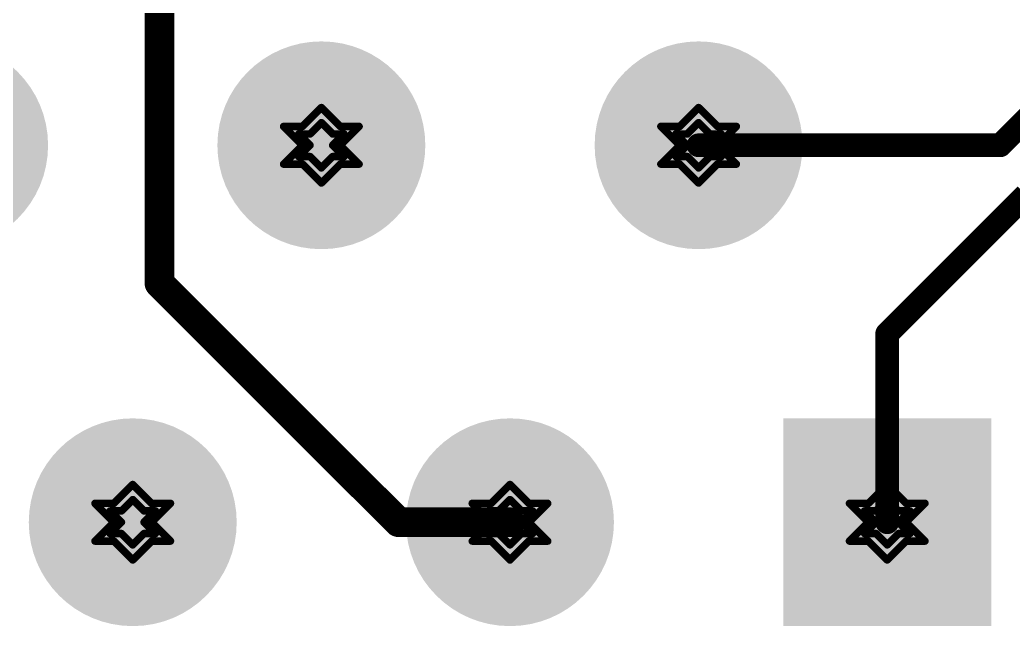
# Model space of a CAD drawing. Header units: inches. Extents: x 0 to 423, y -3 to 110.
# Drawn here: x 13.79 to 20.48, y 14.08 to 18.17 of the extents above; entities that cross this region are included whole.
import ezdxf

# ---------------------------------------------------------------- set-up
doc = ezdxf.new("R2010")
doc.units = ezdxf.units.IN
for name, color, linetype in [('Bottom Layer', 5, 'Continuous'), ('Bottom Solder', 6, 'Continuous'), ('Drill Drawing', 1, 'Continuous'), ('Mid Layer', 16, 'Continuous'), ('Mid Layer 2', 76, 'Continuous'), ('Multi-Layer', 9, 'Continuous'), ('Pad Holes', 156, 'Continuous'), ('Top Layer', 1, 'Continuous'), ('Top Solder', 216, 'Continuous')]:
    doc.layers.add(name, color=color, linetype=linetype)

# ---------------------------------------------------------------- blocks, each defined once
blk = doc.blocks.new('WIZ____RB1_125BAG1A_0_B_102')
at = {"layer": 'Bottom Layer'}
blk.add_hatch(color=5, dxfattribs=at).paths.add_polyline_path([(-5.144999869999999, -5.65000013), (-3.745000129999999, -5.65000013), (-3.745000129999999, -7.049999869999999), (-5.144999869999999, -7.049999869999999)])
h = blk.add_hatch(color=5, dxfattribs=at)
edge = h.paths.add_edge_path()
edge.add_arc((-1.905, -6.35), 0.6999985999999999, 0, 360)
h = blk.add_hatch(color=5, dxfattribs=at)
edge = h.paths.add_edge_path()
edge.add_arc((0.635, -6.35), 0.6999985999999999, 0, 360)
h = blk.add_hatch(color=5, dxfattribs=at)
edge = h.paths.add_edge_path()
edge.add_arc((-3.175, -8.889999999999999), 0.6999985999999999, 0, 360)
h = blk.add_hatch(color=5, dxfattribs=at)
edge = h.paths.add_edge_path()
edge.add_arc((-0.635, -8.889999999999999), 0.6999985999999999, 0, 360)
h = blk.add_hatch(color=5, dxfattribs=at)
edge = h.paths.add_edge_path()
edge.add_arc((1.905, -8.889999999999999), 0.6999985999999999, 0, 360)
at = {"layer": 'Bottom Solder'}
blk.add_hatch(color=6, dxfattribs=at).paths.add_polyline_path([(-5.144999869999999, -5.65000013), (-3.745000129999999, -5.65000013), (-3.745000129999999, -7.049999869999999), (-5.144999869999999, -7.049999869999999)])
h = blk.add_hatch(color=6, dxfattribs=at)
edge = h.paths.add_edge_path()
edge.add_arc((-1.905, -6.35), 0.6999985999999999, 0, 360)
h = blk.add_hatch(color=6, dxfattribs=at)
edge = h.paths.add_edge_path()
edge.add_arc((0.635, -6.35), 0.6999985999999999, 0, 360)
h = blk.add_hatch(color=6, dxfattribs=at)
edge = h.paths.add_edge_path()
edge.add_arc((-3.175, -8.889999999999999), 0.6999985999999999, 0, 360)
h = blk.add_hatch(color=6, dxfattribs=at)
edge = h.paths.add_edge_path()
edge.add_arc((-0.635, -8.889999999999999), 0.6999985999999999, 0, 360)
h = blk.add_hatch(color=6, dxfattribs=at)
edge = h.paths.add_edge_path()
edge.add_arc((1.905, -8.889999999999999), 0.6999985999999999, 0, 360)
at = {"layer": 'Mid Layer'}
blk.add_hatch(color=16, dxfattribs=at).paths.add_polyline_path([(-5.144999869999999, -5.65000013), (-3.745000129999999, -5.65000013), (-3.745000129999999, -7.049999869999999), (-5.144999869999999, -7.049999869999999)])
h = blk.add_hatch(color=16, dxfattribs=at)
edge = h.paths.add_edge_path()
edge.add_arc((-1.905, -6.35), 0.6999985999999999, 0, 360)
h = blk.add_hatch(color=16, dxfattribs=at)
edge = h.paths.add_edge_path()
edge.add_arc((0.635, -6.35), 0.6999985999999999, 0, 360)
h = blk.add_hatch(color=16, dxfattribs=at)
edge = h.paths.add_edge_path()
edge.add_arc((-3.175, -8.889999999999999), 0.6999985999999999, 0, 360)
h = blk.add_hatch(color=16, dxfattribs=at)
edge = h.paths.add_edge_path()
edge.add_arc((-0.635, -8.889999999999999), 0.6999985999999999, 0, 360)
h = blk.add_hatch(color=16, dxfattribs=at)
edge = h.paths.add_edge_path()
edge.add_arc((1.905, -8.889999999999999), 0.6999985999999999, 0, 360)
at = {"layer": 'Mid Layer 2'}
blk.add_hatch(color=76, dxfattribs=at).paths.add_polyline_path([(-5.144999869999999, -5.65000013), (-3.745000129999999, -5.65000013), (-3.745000129999999, -7.049999869999999), (-5.144999869999999, -7.049999869999999)])
h = blk.add_hatch(color=76, dxfattribs=at)
edge = h.paths.add_edge_path()
edge.add_arc((-1.905, -6.35), 0.6999985999999999, 0, 360)
h = blk.add_hatch(color=76, dxfattribs=at)
edge = h.paths.add_edge_path()
edge.add_arc((0.635, -6.35), 0.6999985999999999, 0, 360)
h = blk.add_hatch(color=76, dxfattribs=at)
edge = h.paths.add_edge_path()
edge.add_arc((-3.175, -8.889999999999999), 0.6999985999999999, 0, 360)
h = blk.add_hatch(color=76, dxfattribs=at)
edge = h.paths.add_edge_path()
edge.add_arc((-0.635, -8.889999999999999), 0.6999985999999999, 0, 360)
h = blk.add_hatch(color=76, dxfattribs=at)
edge = h.paths.add_edge_path()
edge.add_arc((1.905, -8.889999999999999), 0.6999985999999999, 0, 360)
at = {"layer": 'Multi-Layer'}
blk.add_hatch(color=9, dxfattribs=at).paths.add_polyline_path([(-5.144999869999999, -5.65000013), (-3.745000129999999, -5.65000013), (-3.745000129999999, -7.049999869999999), (-5.144999869999999, -7.049999869999999)])
h = blk.add_hatch(color=9, dxfattribs=at)
edge = h.paths.add_edge_path()
edge.add_arc((-1.905, -6.35), 0.6999985999999999, 0, 360)
h = blk.add_hatch(color=9, dxfattribs=at)
edge = h.paths.add_edge_path()
edge.add_arc((0.635, -6.35), 0.6999985999999999, 0, 360)
h = blk.add_hatch(color=9, dxfattribs=at)
edge = h.paths.add_edge_path()
edge.add_arc((-3.175, -8.889999999999999), 0.6999985999999999, 0, 360)
h = blk.add_hatch(color=9, dxfattribs=at)
edge = h.paths.add_edge_path()
edge.add_arc((-0.635, -8.889999999999999), 0.6999985999999999, 0, 360)
h = blk.add_hatch(color=9, dxfattribs=at)
edge = h.paths.add_edge_path()
edge.add_arc((1.905, -8.889999999999999), 0.6999985999999999, 0, 360)
at = {"layer": 'Pad Holes'}
h = blk.add_hatch(color=7, dxfattribs=at)
edge = h.paths.add_edge_path()
edge.add_arc((-4.444999999999999, -6.35), 0.4499991, 0, 360)
h = blk.add_hatch(color=7, dxfattribs=at)
edge = h.paths.add_edge_path()
edge.add_arc((-1.905, -6.35), 0.4499991, 0, 360)
h = blk.add_hatch(color=7, dxfattribs=at)
edge = h.paths.add_edge_path()
edge.add_arc((0.635, -6.35), 0.4499991, 0, 360)
h = blk.add_hatch(color=7, dxfattribs=at)
edge = h.paths.add_edge_path()
edge.add_arc((-3.175, -8.889999999999999), 0.4499991, 0, 360)
h = blk.add_hatch(color=7, dxfattribs=at)
edge = h.paths.add_edge_path()
edge.add_arc((-0.635, -8.889999999999999), 0.4499991, 0, 360)
at = {"layer": 'Top Layer'}
blk.add_hatch(color=1, dxfattribs=at).paths.add_polyline_path([(-5.144999869999999, -5.65000013), (-3.745000129999999, -5.65000013), (-3.745000129999999, -7.049999869999999), (-5.144999869999999, -7.049999869999999)])
h = blk.add_hatch(color=1, dxfattribs=at)
edge = h.paths.add_edge_path()
edge.add_arc((-1.905, -6.35), 0.6999985999999999, 0, 360)
h = blk.add_hatch(color=1, dxfattribs=at)
edge = h.paths.add_edge_path()
edge.add_arc((0.635, -6.35), 0.6999985999999999, 0, 360)
h = blk.add_hatch(color=1, dxfattribs=at)
edge = h.paths.add_edge_path()
edge.add_arc((-3.175, -8.889999999999999), 0.6999985999999999, 0, 360)
h = blk.add_hatch(color=1, dxfattribs=at)
edge = h.paths.add_edge_path()
edge.add_arc((-0.635, -8.889999999999999), 0.6999985999999999, 0, 360)
h = blk.add_hatch(color=1, dxfattribs=at)
edge = h.paths.add_edge_path()
edge.add_arc((1.905, -8.889999999999999), 0.6999985999999999, 0, 360)
at = {"layer": 'Top Solder'}
blk.add_hatch(color=216, dxfattribs=at).paths.add_polyline_path([(-5.144999869999999, -5.65000013), (-3.745000129999999, -5.65000013), (-3.745000129999999, -7.049999869999999), (-5.144999869999999, -7.049999869999999)])
h = blk.add_hatch(color=216, dxfattribs=at)
edge = h.paths.add_edge_path()
edge.add_arc((-1.905, -6.35), 0.6999985999999999, 0, 360)
h = blk.add_hatch(color=216, dxfattribs=at)
edge = h.paths.add_edge_path()
edge.add_arc((0.635, -6.35), 0.6999985999999999, 0, 360)
h = blk.add_hatch(color=216, dxfattribs=at)
edge = h.paths.add_edge_path()
edge.add_arc((-3.175, -8.889999999999999), 0.6999985999999999, 0, 360)
h = blk.add_hatch(color=216, dxfattribs=at)
edge = h.paths.add_edge_path()
edge.add_arc((-0.635, -8.889999999999999), 0.6999985999999999, 0, 360)
h = blk.add_hatch(color=216, dxfattribs=at)
edge = h.paths.add_edge_path()
edge.add_arc((1.905, -8.889999999999999), 0.6999985999999999, 0, 360)

msp = doc.modelspace()

# ---------------------------------------------------------------- linework, layer by layer
at = {"layer": 'Drill Drawing'}
for points in [[(15.69300138, 17.44700092, 0.0508, 0.0508, 0), (15.82000138, 17.57400092, 0.0508, 0.0508, 0)], [(15.82000138, 17.57400092, 0.0508, 0.0508, 0), (15.94700138, 17.44700092, 0.0508, 0.0508, 0)], [(18.23300138, 17.44700092, 0.0508, 0.0508, 0), (18.36000138, 17.57400092, 0.0508, 0.0508, 0)], [(18.36000138, 17.57400092, 0.0508, 0.0508, 0), (18.48700138, 17.44700092, 0.0508, 0.0508, 0)], [(15.56600138, 17.44700092, 0.0508, 0.0508, 0), (15.69300138, 17.32000092, 0.0508, 0.0508, 0)], [(15.56600138, 17.44700092, 0.0508, 0.0508, 0), (15.69300138, 17.44700092, 0.0508, 0.0508, 0)], [(15.74380138, 17.39620092, 0.0508, 0.0508, 0), (15.82000138, 17.47240092, 0.0508, 0.0508, 0)], [(15.82000138, 17.47240092, 0.0508, 0.0508, 0), (15.89620138, 17.39620092, 0.0508, 0.0508, 0)], [(15.94700138, 17.44700092, 0.0508, 0.0508, 0), (16.07400138, 17.44700092, 0.0508, 0.0508, 0)], [(15.94700138, 17.32000092, 0.0508, 0.0508, 0), (16.07400138, 17.44700092, 0.0508, 0.0508, 0)], [(18.10600138, 17.44700092, 0.0508, 0.0508, 0), (18.23300138, 17.32000092, 0.0508, 0.0508, 0)], [(18.10600138, 17.44700092, 0.0508, 0.0508, 0), (18.23300138, 17.44700092, 0.0508, 0.0508, 0)], [(18.28380138, 17.39620092, 0.0508, 0.0508, 0), (18.36000138, 17.47240092, 0.0508, 0.0508, 0)], [(18.36000138, 17.47240092, 0.0508, 0.0508, 0), (18.43620138, 17.39620092, 0.0508, 0.0508, 0)], [(18.48700138, 17.44700092, 0.0508, 0.0508, 0), (18.61400138, 17.44700092, 0.0508, 0.0508, 0)], [(18.48700138, 17.32000092, 0.0508, 0.0508, 0), (18.61400138, 17.44700092, 0.0508, 0.0508, 0)], [(15.66760138, 17.39620092, 0.0508, 0.0508, 0), (15.74380138, 17.32000092, 0.0508, 0.0508, 0)], [(15.66760138, 17.39620092, 0.0508, 0.0508, 0), (15.74380138, 17.39620092, 0.0508, 0.0508, 0)], [(15.89620138, 17.39620092, 0.0508, 0.0508, 0), (15.97240138, 17.39620092, 0.0508, 0.0508, 0)], [(15.89620138, 17.32000092, 0.0508, 0.0508, 0), (15.97240138, 17.39620092, 0.0508, 0.0508, 0)], [(18.20760138, 17.39620092, 0.0508, 0.0508, 0), (18.28380138, 17.32000092, 0.0508, 0.0508, 0)], [(18.20760138, 17.39620092, 0.0508, 0.0508, 0), (18.28380138, 17.39620092, 0.0508, 0.0508, 0)], [(18.43620138, 17.39620092, 0.0508, 0.0508, 0), (18.51240138, 17.39620092, 0.0508, 0.0508, 0)], [(18.43620138, 17.32000092, 0.0508, 0.0508, 0), (18.51240138, 17.39620092, 0.0508, 0.0508, 0)], [(15.56600138, 17.19300092, 0.0508, 0.0508, 0), (15.69300138, 17.32000092, 0.0508, 0.0508, 0)], [(15.66760138, 17.24380092, 0.0508, 0.0508, 0), (15.74380138, 17.32000092, 0.0508, 0.0508, 0)], [(15.89620138, 17.32000092, 0.0508, 0.0508, 0), (15.97240138, 17.24380092, 0.0508, 0.0508, 0)], [(15.94700138, 17.32000092, 0.0508, 0.0508, 0), (16.07400138, 17.19300092, 0.0508, 0.0508, 0)], [(18.10600138, 17.19300092, 0.0508, 0.0508, 0), (18.23300138, 17.32000092, 0.0508, 0.0508, 0)], [(18.20760138, 17.24380092, 0.0508, 0.0508, 0), (18.28380138, 17.32000092, 0.0508, 0.0508, 0)], [(18.43620138, 17.32000092, 0.0508, 0.0508, 0), (18.51240138, 17.24380092, 0.0508, 0.0508, 0)], [(18.48700138, 17.32000092, 0.0508, 0.0508, 0), (18.61400138, 17.19300092, 0.0508, 0.0508, 0)], [(15.66760138, 17.24380092, 0.0508, 0.0508, 0), (15.74380138, 17.24380092, 0.0508, 0.0508, 0)], [(15.74380138, 17.24380092, 0.0508, 0.0508, 0), (15.82000138, 17.16760092, 0.0508, 0.0508, 0)], [(15.82000138, 17.16760092, 0.0508, 0.0508, 0), (15.89620138, 17.24380092, 0.0508, 0.0508, 0)], [(15.89620138, 17.24380092, 0.0508, 0.0508, 0), (15.97240138, 17.24380092, 0.0508, 0.0508, 0)], [(18.20760138, 17.24380092, 0.0508, 0.0508, 0), (18.28380138, 17.24380092, 0.0508, 0.0508, 0)], [(18.28380138, 17.24380092, 0.0508, 0.0508, 0), (18.36000138, 17.16760092, 0.0508, 0.0508, 0)], [(18.36000138, 17.16760092, 0.0508, 0.0508, 0), (18.43620138, 17.24380092, 0.0508, 0.0508, 0)], [(18.43620138, 17.24380092, 0.0508, 0.0508, 0), (18.51240138, 17.24380092, 0.0508, 0.0508, 0)], [(15.56600138, 17.19300092, 0.0508, 0.0508, 0), (15.69300138, 17.19300092, 0.0508, 0.0508, 0)], [(15.69300138, 17.19300092, 0.0508, 0.0508, 0), (15.82000138, 17.06600092, 0.0508, 0.0508, 0)], [(15.82000138, 17.06600092, 0.0508, 0.0508, 0), (15.94700138, 17.19300092, 0.0508, 0.0508, 0)], [(15.94700138, 17.19300092, 0.0508, 0.0508, 0), (16.07400138, 17.19300092, 0.0508, 0.0508, 0)], [(18.10600138, 17.19300092, 0.0508, 0.0508, 0), (18.23300138, 17.19300092, 0.0508, 0.0508, 0)], [(18.23300138, 17.19300092, 0.0508, 0.0508, 0), (18.36000138, 17.06600092, 0.0508, 0.0508, 0)], [(18.36000138, 17.06600092, 0.0508, 0.0508, 0), (18.48700138, 17.19300092, 0.0508, 0.0508, 0)], [(18.48700138, 17.19300092, 0.0508, 0.0508, 0), (18.61400138, 17.19300092, 0.0508, 0.0508, 0)], [(14.42300138, 14.90700092, 0.0508, 0.0508, 0), (14.55000138, 15.03400092, 0.0508, 0.0508, 0)], [(14.55000138, 15.03400092, 0.0508, 0.0508, 0), (14.67700138, 14.90700092, 0.0508, 0.0508, 0)], [(16.96300138, 14.90700092, 0.0508, 0.0508, 0), (17.09000138, 15.03400092, 0.0508, 0.0508, 0)], [(17.09000138, 15.03400092, 0.0508, 0.0508, 0), (17.21700138, 14.90700092, 0.0508, 0.0508, 0)], [(19.50300138, 14.90700092, 0.0508, 0.0508, 0), (19.63000138, 15.03400092, 0.0508, 0.0508, 0)], [(19.63000138, 15.03400092, 0.0508, 0.0508, 0), (19.75700138, 14.90700092, 0.0508, 0.0508, 0)], [(14.29600138, 14.90700092, 0.0508, 0.0508, 0), (14.42300138, 14.78000092, 0.0508, 0.0508, 0)], [(14.29600138, 14.90700092, 0.0508, 0.0508, 0), (14.42300138, 14.90700092, 0.0508, 0.0508, 0)], [(14.47380138, 14.85620092, 0.0508, 0.0508, 0), (14.55000138, 14.93240092, 0.0508, 0.0508, 0)], [(14.55000138, 14.93240092, 0.0508, 0.0508, 0), (14.62620138, 14.85620092, 0.0508, 0.0508, 0)], [(14.67700138, 14.90700092, 0.0508, 0.0508, 0), (14.80400138, 14.90700092, 0.0508, 0.0508, 0)], [(14.67700138, 14.78000092, 0.0508, 0.0508, 0), (14.80400138, 14.90700092, 0.0508, 0.0508, 0)], [(16.83600138, 14.90700092, 0.0508, 0.0508, 0), (16.96300138, 14.78000092, 0.0508, 0.0508, 0)], [(16.83600138, 14.90700092, 0.0508, 0.0508, 0), (16.96300138, 14.90700092, 0.0508, 0.0508, 0)], [(17.01380138, 14.85620092, 0.0508, 0.0508, 0), (17.09000138, 14.93240092, 0.0508, 0.0508, 0)], [(17.09000138, 14.93240092, 0.0508, 0.0508, 0), (17.16620138, 14.85620092, 0.0508, 0.0508, 0)], [(17.21700138, 14.90700092, 0.0508, 0.0508, 0), (17.34400138, 14.90700092, 0.0508, 0.0508, 0)], [(17.21700138, 14.78000092, 0.0508, 0.0508, 0), (17.34400138, 14.90700092, 0.0508, 0.0508, 0)], [(19.37600138, 14.90700092, 0.0508, 0.0508, 0), (19.50300138, 14.78000092, 0.0508, 0.0508, 0)], [(19.37600138, 14.90700092, 0.0508, 0.0508, 0), (19.50300138, 14.90700092, 0.0508, 0.0508, 0)], [(19.55380138, 14.85620092, 0.0508, 0.0508, 0), (19.63000138, 14.93240092, 0.0508, 0.0508, 0)], [(19.63000138, 14.93240092, 0.0508, 0.0508, 0), (19.70620138, 14.85620092, 0.0508, 0.0508, 0)], [(19.75700138, 14.90700092, 0.0508, 0.0508, 0), (19.88400138, 14.90700092, 0.0508, 0.0508, 0)], [(19.75700138, 14.78000092, 0.0508, 0.0508, 0), (19.88400138, 14.90700092, 0.0508, 0.0508, 0)], [(14.39760138, 14.85620092, 0.0508, 0.0508, 0), (14.47380138, 14.78000092, 0.0508, 0.0508, 0)], [(14.39760138, 14.85620092, 0.0508, 0.0508, 0), (14.47380138, 14.85620092, 0.0508, 0.0508, 0)], [(14.62620138, 14.85620092, 0.0508, 0.0508, 0), (14.70240138, 14.85620092, 0.0508, 0.0508, 0)], [(14.62620138, 14.78000092, 0.0508, 0.0508, 0), (14.70240138, 14.85620092, 0.0508, 0.0508, 0)], [(16.93760138, 14.85620092, 0.0508, 0.0508, 0), (17.01380138, 14.78000092, 0.0508, 0.0508, 0)], [(16.93760138, 14.85620092, 0.0508, 0.0508, 0), (17.01380138, 14.85620092, 0.0508, 0.0508, 0)], [(17.16620138, 14.85620092, 0.0508, 0.0508, 0), (17.24240138, 14.85620092, 0.0508, 0.0508, 0)], [(17.16620138, 14.78000092, 0.0508, 0.0508, 0), (17.24240138, 14.85620092, 0.0508, 0.0508, 0)], [(19.47760138, 14.85620092, 0.0508, 0.0508, 0), (19.55380138, 14.78000092, 0.0508, 0.0508, 0)], [(19.47760138, 14.85620092, 0.0508, 0.0508, 0), (19.55380138, 14.85620092, 0.0508, 0.0508, 0)], [(19.70620138, 14.85620092, 0.0508, 0.0508, 0), (19.78240138, 14.85620092, 0.0508, 0.0508, 0)], [(19.70620138, 14.78000092, 0.0508, 0.0508, 0), (19.78240138, 14.85620092, 0.0508, 0.0508, 0)], [(14.29600138, 14.65300092, 0.0508, 0.0508, 0), (14.42300138, 14.78000092, 0.0508, 0.0508, 0)], [(14.39760138, 14.70380092, 0.0508, 0.0508, 0), (14.47380138, 14.78000092, 0.0508, 0.0508, 0)], [(14.62620138, 14.78000092, 0.0508, 0.0508, 0), (14.70240138, 14.70380092, 0.0508, 0.0508, 0)], [(14.67700138, 14.78000092, 0.0508, 0.0508, 0), (14.80400138, 14.65300092, 0.0508, 0.0508, 0)], [(16.83600138, 14.65300092, 0.0508, 0.0508, 0), (16.96300138, 14.78000092, 0.0508, 0.0508, 0)], [(16.93760138, 14.70380092, 0.0508, 0.0508, 0), (17.01380138, 14.78000092, 0.0508, 0.0508, 0)], [(17.16620138, 14.78000092, 0.0508, 0.0508, 0), (17.24240138, 14.70380092, 0.0508, 0.0508, 0)], [(17.21700138, 14.78000092, 0.0508, 0.0508, 0), (17.34400138, 14.65300092, 0.0508, 0.0508, 0)], [(19.37600138, 14.65300092, 0.0508, 0.0508, 0), (19.50300138, 14.78000092, 0.0508, 0.0508, 0)], [(19.47760138, 14.70380092, 0.0508, 0.0508, 0), (19.55380138, 14.78000092, 0.0508, 0.0508, 0)], [(19.70620138, 14.78000092, 0.0508, 0.0508, 0), (19.78240138, 14.70380092, 0.0508, 0.0508, 0)], [(19.75700138, 14.78000092, 0.0508, 0.0508, 0), (19.88400138, 14.65300092, 0.0508, 0.0508, 0)], [(14.39760138, 14.70380092, 0.0508, 0.0508, 0), (14.47380138, 14.70380092, 0.0508, 0.0508, 0)], [(14.47380138, 14.70380092, 0.0508, 0.0508, 0), (14.55000138, 14.62760092, 0.0508, 0.0508, 0)], [(14.55000138, 14.62760092, 0.0508, 0.0508, 0), (14.62620138, 14.70380092, 0.0508, 0.0508, 0)], [(14.62620138, 14.70380092, 0.0508, 0.0508, 0), (14.70240138, 14.70380092, 0.0508, 0.0508, 0)], [(16.93760138, 14.70380092, 0.0508, 0.0508, 0), (17.01380138, 14.70380092, 0.0508, 0.0508, 0)], [(17.01380138, 14.70380092, 0.0508, 0.0508, 0), (17.09000138, 14.62760092, 0.0508, 0.0508, 0)], [(17.09000138, 14.62760092, 0.0508, 0.0508, 0), (17.16620138, 14.70380092, 0.0508, 0.0508, 0)], [(17.16620138, 14.70380092, 0.0508, 0.0508, 0), (17.24240138, 14.70380092, 0.0508, 0.0508, 0)], [(19.47760138, 14.70380092, 0.0508, 0.0508, 0), (19.55380138, 14.70380092, 0.0508, 0.0508, 0)], [(19.55380138, 14.70380092, 0.0508, 0.0508, 0), (19.63000138, 14.62760092, 0.0508, 0.0508, 0)], [(19.63000138, 14.62760092, 0.0508, 0.0508, 0), (19.70620138, 14.70380092, 0.0508, 0.0508, 0)], [(19.70620138, 14.70380092, 0.0508, 0.0508, 0), (19.78240138, 14.70380092, 0.0508, 0.0508, 0)], [(14.29600138, 14.65300092, 0.0508, 0.0508, 0), (14.42300138, 14.65300092, 0.0508, 0.0508, 0)], [(14.42300138, 14.65300092, 0.0508, 0.0508, 0), (14.55000138, 14.52600092, 0.0508, 0.0508, 0)], [(14.55000138, 14.52600092, 0.0508, 0.0508, 0), (14.67700138, 14.65300092, 0.0508, 0.0508, 0)], [(14.67700138, 14.65300092, 0.0508, 0.0508, 0), (14.80400138, 14.65300092, 0.0508, 0.0508, 0)], [(16.83600138, 14.65300092, 0.0508, 0.0508, 0), (16.96300138, 14.65300092, 0.0508, 0.0508, 0)], [(16.96300138, 14.65300092, 0.0508, 0.0508, 0), (17.09000138, 14.52600092, 0.0508, 0.0508, 0)], [(17.09000138, 14.52600092, 0.0508, 0.0508, 0), (17.21700138, 14.65300092, 0.0508, 0.0508, 0)], [(17.21700138, 14.65300092, 0.0508, 0.0508, 0), (17.34400138, 14.65300092, 0.0508, 0.0508, 0)], [(19.37600138, 14.65300092, 0.0508, 0.0508, 0), (19.50300138, 14.65300092, 0.0508, 0.0508, 0)], [(19.50300138, 14.65300092, 0.0508, 0.0508, 0), (19.63000138, 14.52600092, 0.0508, 0.0508, 0)], [(19.63000138, 14.52600092, 0.0508, 0.0508, 0), (19.75700138, 14.65300092, 0.0508, 0.0508, 0)], [(19.75700138, 14.65300092, 0.0508, 0.0508, 0), (19.88400138, 14.65300092, 0.0508, 0.0508, 0)]]:
    msp.add_lwpolyline(points, format="xyseb", dxfattribs=at)
for points in [[(15.80730138, 17.57400092, 0.0254, 0.0254, 1), (15.83270138, 17.57400092, 0.0254, 0.0254, 1)], [(15.80730138, 17.57400092, 0.0254, 0.0254, 1), (15.83270138, 17.57400092, 0.0254, 0.0254, 1)], [(18.34730138, 17.57400092, 0.0254, 0.0254, 1), (18.37270138, 17.57400092, 0.0254, 0.0254, 1)], [(18.34730138, 17.57400092, 0.0254, 0.0254, 1), (18.37270138, 17.57400092, 0.0254, 0.0254, 1)], [(15.55330138, 17.44700092, 0.0254, 0.0254, 1), (15.57870138, 17.44700092, 0.0254, 0.0254, 1)], [(15.55330138, 17.44700092, 0.0254, 0.0254, 1), (15.57870138, 17.44700092, 0.0254, 0.0254, 1)], [(15.68030138, 17.44700092, 0.0254, 0.0254, 1), (15.70570138, 17.44700092, 0.0254, 0.0254, 1)], [(15.68030138, 17.44700092, 0.0254, 0.0254, 1), (15.70570138, 17.44700092, 0.0254, 0.0254, 1)], [(15.80730138, 17.47240092, 0.0254, 0.0254, 1), (15.83270138, 17.47240092, 0.0254, 0.0254, 1)], [(15.80730138, 17.47240092, 0.0254, 0.0254, 1), (15.83270138, 17.47240092, 0.0254, 0.0254, 1)], [(15.93430138, 17.44700092, 0.0254, 0.0254, 1), (15.95970138, 17.44700092, 0.0254, 0.0254, 1)], [(15.93430138, 17.44700092, 0.0254, 0.0254, 1), (15.95970138, 17.44700092, 0.0254, 0.0254, 1)], [(16.06130138, 17.44700092, 0.0254, 0.0254, 1), (16.08670138, 17.44700092, 0.0254, 0.0254, 1)], [(16.06130138, 17.44700092, 0.0254, 0.0254, 1), (16.08670138, 17.44700092, 0.0254, 0.0254, 1)], [(18.09330138, 17.44700092, 0.0254, 0.0254, 1), (18.11870138, 17.44700092, 0.0254, 0.0254, 1)], [(18.09330138, 17.44700092, 0.0254, 0.0254, 1), (18.11870138, 17.44700092, 0.0254, 0.0254, 1)], [(18.22030138, 17.44700092, 0.0254, 0.0254, 1), (18.24570138, 17.44700092, 0.0254, 0.0254, 1)], [(18.22030138, 17.44700092, 0.0254, 0.0254, 1), (18.24570138, 17.44700092, 0.0254, 0.0254, 1)], [(18.34730138, 17.47240092, 0.0254, 0.0254, 1), (18.37270138, 17.47240092, 0.0254, 0.0254, 1)], [(18.34730138, 17.47240092, 0.0254, 0.0254, 1), (18.37270138, 17.47240092, 0.0254, 0.0254, 1)], [(18.47430138, 17.44700092, 0.0254, 0.0254, 1), (18.49970138, 17.44700092, 0.0254, 0.0254, 1)], [(18.47430138, 17.44700092, 0.0254, 0.0254, 1), (18.49970138, 17.44700092, 0.0254, 0.0254, 1)], [(18.60130138, 17.44700092, 0.0254, 0.0254, 1), (18.62670138, 17.44700092, 0.0254, 0.0254, 1)], [(18.60130138, 17.44700092, 0.0254, 0.0254, 1), (18.62670138, 17.44700092, 0.0254, 0.0254, 1)], [(15.65490138, 17.39620092, 0.0254, 0.0254, 1), (15.68030138, 17.39620092, 0.0254, 0.0254, 1)], [(15.65490138, 17.39620092, 0.0254, 0.0254, 1), (15.68030138, 17.39620092, 0.0254, 0.0254, 1)], [(15.73110138, 17.39620092, 0.0254, 0.0254, 1), (15.75650138, 17.39620092, 0.0254, 0.0254, 1)], [(15.73110138, 17.39620092, 0.0254, 0.0254, 1), (15.75650138, 17.39620092, 0.0254, 0.0254, 1)], [(15.88350138, 17.39620092, 0.0254, 0.0254, 1), (15.90890138, 17.39620092, 0.0254, 0.0254, 1)], [(15.88350138, 17.39620092, 0.0254, 0.0254, 1), (15.90890138, 17.39620092, 0.0254, 0.0254, 1)], [(15.95970138, 17.39620092, 0.0254, 0.0254, 1), (15.98510138, 17.39620092, 0.0254, 0.0254, 1)], [(15.95970138, 17.39620092, 0.0254, 0.0254, 1), (15.98510138, 17.39620092, 0.0254, 0.0254, 1)], [(18.19490138, 17.39620092, 0.0254, 0.0254, 1), (18.22030138, 17.39620092, 0.0254, 0.0254, 1)], [(18.19490138, 17.39620092, 0.0254, 0.0254, 1), (18.22030138, 17.39620092, 0.0254, 0.0254, 1)], [(18.27110138, 17.39620092, 0.0254, 0.0254, 1), (18.29650138, 17.39620092, 0.0254, 0.0254, 1)], [(18.27110138, 17.39620092, 0.0254, 0.0254, 1), (18.29650138, 17.39620092, 0.0254, 0.0254, 1)], [(18.42350138, 17.39620092, 0.0254, 0.0254, 1), (18.44890138, 17.39620092, 0.0254, 0.0254, 1)], [(18.42350138, 17.39620092, 0.0254, 0.0254, 1), (18.44890138, 17.39620092, 0.0254, 0.0254, 1)], [(18.49970138, 17.39620092, 0.0254, 0.0254, 1), (18.52510138, 17.39620092, 0.0254, 0.0254, 1)], [(18.49970138, 17.39620092, 0.0254, 0.0254, 1), (18.52510138, 17.39620092, 0.0254, 0.0254, 1)], [(15.68030138, 17.32000092, 0.0254, 0.0254, 1), (15.70570138, 17.32000092, 0.0254, 0.0254, 1)], [(15.68030138, 17.32000092, 0.0254, 0.0254, 1), (15.70570138, 17.32000092, 0.0254, 0.0254, 1)], [(15.73110138, 17.32000092, 0.0254, 0.0254, 1), (15.75650138, 17.32000092, 0.0254, 0.0254, 1)], [(15.73110138, 17.32000092, 0.0254, 0.0254, 1), (15.75650138, 17.32000092, 0.0254, 0.0254, 1)], [(15.88350138, 17.32000092, 0.0254, 0.0254, 1), (15.90890138, 17.32000092, 0.0254, 0.0254, 1)], [(15.88350138, 17.32000092, 0.0254, 0.0254, 1), (15.90890138, 17.32000092, 0.0254, 0.0254, 1)], [(15.93430138, 17.32000092, 0.0254, 0.0254, 1), (15.95970138, 17.32000092, 0.0254, 0.0254, 1)], [(15.93430138, 17.32000092, 0.0254, 0.0254, 1), (15.95970138, 17.32000092, 0.0254, 0.0254, 1)], [(18.22030138, 17.32000092, 0.0254, 0.0254, 1), (18.24570138, 17.32000092, 0.0254, 0.0254, 1)], [(18.22030138, 17.32000092, 0.0254, 0.0254, 1), (18.24570138, 17.32000092, 0.0254, 0.0254, 1)], [(18.27110138, 17.32000092, 0.0254, 0.0254, 1), (18.29650138, 17.32000092, 0.0254, 0.0254, 1)], [(18.27110138, 17.32000092, 0.0254, 0.0254, 1), (18.29650138, 17.32000092, 0.0254, 0.0254, 1)], [(18.42350138, 17.32000092, 0.0254, 0.0254, 1), (18.44890138, 17.32000092, 0.0254, 0.0254, 1)], [(18.42350138, 17.32000092, 0.0254, 0.0254, 1), (18.44890138, 17.32000092, 0.0254, 0.0254, 1)], [(18.47430138, 17.32000092, 0.0254, 0.0254, 1), (18.49970138, 17.32000092, 0.0254, 0.0254, 1)], [(18.47430138, 17.32000092, 0.0254, 0.0254, 1), (18.49970138, 17.32000092, 0.0254, 0.0254, 1)], [(15.65490138, 17.24380092, 0.0254, 0.0254, 1), (15.68030138, 17.24380092, 0.0254, 0.0254, 1)], [(15.65490138, 17.24380092, 0.0254, 0.0254, 1), (15.68030138, 17.24380092, 0.0254, 0.0254, 1)], [(15.73110138, 17.24380092, 0.0254, 0.0254, 1), (15.75650138, 17.24380092, 0.0254, 0.0254, 1)], [(15.73110138, 17.24380092, 0.0254, 0.0254, 1), (15.75650138, 17.24380092, 0.0254, 0.0254, 1)], [(15.88350138, 17.24380092, 0.0254, 0.0254, 1), (15.90890138, 17.24380092, 0.0254, 0.0254, 1)], [(15.88350138, 17.24380092, 0.0254, 0.0254, 1), (15.90890138, 17.24380092, 0.0254, 0.0254, 1)], [(15.95970138, 17.24380092, 0.0254, 0.0254, 1), (15.98510138, 17.24380092, 0.0254, 0.0254, 1)], [(15.95970138, 17.24380092, 0.0254, 0.0254, 1), (15.98510138, 17.24380092, 0.0254, 0.0254, 1)], [(18.19490138, 17.24380092, 0.0254, 0.0254, 1), (18.22030138, 17.24380092, 0.0254, 0.0254, 1)], [(18.19490138, 17.24380092, 0.0254, 0.0254, 1), (18.22030138, 17.24380092, 0.0254, 0.0254, 1)], [(18.27110138, 17.24380092, 0.0254, 0.0254, 1), (18.29650138, 17.24380092, 0.0254, 0.0254, 1)], [(18.27110138, 17.24380092, 0.0254, 0.0254, 1), (18.29650138, 17.24380092, 0.0254, 0.0254, 1)], [(18.42350138, 17.24380092, 0.0254, 0.0254, 1), (18.44890138, 17.24380092, 0.0254, 0.0254, 1)], [(18.42350138, 17.24380092, 0.0254, 0.0254, 1), (18.44890138, 17.24380092, 0.0254, 0.0254, 1)], [(18.49970138, 17.24380092, 0.0254, 0.0254, 1), (18.52510138, 17.24380092, 0.0254, 0.0254, 1)], [(18.49970138, 17.24380092, 0.0254, 0.0254, 1), (18.52510138, 17.24380092, 0.0254, 0.0254, 1)], [(15.55330138, 17.19300092, 0.0254, 0.0254, 1), (15.57870138, 17.19300092, 0.0254, 0.0254, 1)], [(15.55330138, 17.19300092, 0.0254, 0.0254, 1), (15.57870138, 17.19300092, 0.0254, 0.0254, 1)], [(15.68030138, 17.19300092, 0.0254, 0.0254, 1), (15.70570138, 17.19300092, 0.0254, 0.0254, 1)], [(15.68030138, 17.19300092, 0.0254, 0.0254, 1), (15.70570138, 17.19300092, 0.0254, 0.0254, 1)], [(15.80730138, 17.16760092, 0.0254, 0.0254, 1), (15.83270138, 17.16760092, 0.0254, 0.0254, 1)], [(15.80730138, 17.16760092, 0.0254, 0.0254, 1), (15.83270138, 17.16760092, 0.0254, 0.0254, 1)], [(15.93430138, 17.19300092, 0.0254, 0.0254, 1), (15.95970138, 17.19300092, 0.0254, 0.0254, 1)], [(15.93430138, 17.19300092, 0.0254, 0.0254, 1), (15.95970138, 17.19300092, 0.0254, 0.0254, 1)], [(16.06130138, 17.19300092, 0.0254, 0.0254, 1), (16.08670138, 17.19300092, 0.0254, 0.0254, 1)], [(16.06130138, 17.19300092, 0.0254, 0.0254, 1), (16.08670138, 17.19300092, 0.0254, 0.0254, 1)], [(18.09330138, 17.19300092, 0.0254, 0.0254, 1), (18.11870138, 17.19300092, 0.0254, 0.0254, 1)], [(18.09330138, 17.19300092, 0.0254, 0.0254, 1), (18.11870138, 17.19300092, 0.0254, 0.0254, 1)], [(18.22030138, 17.19300092, 0.0254, 0.0254, 1), (18.24570138, 17.19300092, 0.0254, 0.0254, 1)], [(18.22030138, 17.19300092, 0.0254, 0.0254, 1), (18.24570138, 17.19300092, 0.0254, 0.0254, 1)], [(18.34730138, 17.16760092, 0.0254, 0.0254, 1), (18.37270138, 17.16760092, 0.0254, 0.0254, 1)], [(18.34730138, 17.16760092, 0.0254, 0.0254, 1), (18.37270138, 17.16760092, 0.0254, 0.0254, 1)], [(18.47430138, 17.19300092, 0.0254, 0.0254, 1), (18.49970138, 17.19300092, 0.0254, 0.0254, 1)], [(18.47430138, 17.19300092, 0.0254, 0.0254, 1), (18.49970138, 17.19300092, 0.0254, 0.0254, 1)], [(18.60130138, 17.19300092, 0.0254, 0.0254, 1), (18.62670138, 17.19300092, 0.0254, 0.0254, 1)], [(18.60130138, 17.19300092, 0.0254, 0.0254, 1), (18.62670138, 17.19300092, 0.0254, 0.0254, 1)], [(15.80730138, 17.06600092, 0.0254, 0.0254, 1), (15.83270138, 17.06600092, 0.0254, 0.0254, 1)], [(15.80730138, 17.06600092, 0.0254, 0.0254, 1), (15.83270138, 17.06600092, 0.0254, 0.0254, 1)], [(18.34730138, 17.06600092, 0.0254, 0.0254, 1), (18.37270138, 17.06600092, 0.0254, 0.0254, 1)], [(18.34730138, 17.06600092, 0.0254, 0.0254, 1), (18.37270138, 17.06600092, 0.0254, 0.0254, 1)], [(14.53730138, 15.03400092, 0.0254, 0.0254, 1), (14.56270138, 15.03400092, 0.0254, 0.0254, 1)], [(14.53730138, 15.03400092, 0.0254, 0.0254, 1), (14.56270138, 15.03400092, 0.0254, 0.0254, 1)], [(17.07730138, 15.03400092, 0.0254, 0.0254, 1), (17.10270138, 15.03400092, 0.0254, 0.0254, 1)], [(17.07730138, 15.03400092, 0.0254, 0.0254, 1), (17.10270138, 15.03400092, 0.0254, 0.0254, 1)], [(19.61730138, 15.03400092, 0.0254, 0.0254, 1), (19.64270138, 15.03400092, 0.0254, 0.0254, 1)], [(19.61730138, 15.03400092, 0.0254, 0.0254, 1), (19.64270138, 15.03400092, 0.0254, 0.0254, 1)], [(14.28330138, 14.90700092, 0.0254, 0.0254, 1), (14.30870138, 14.90700092, 0.0254, 0.0254, 1)], [(14.28330138, 14.90700092, 0.0254, 0.0254, 1), (14.30870138, 14.90700092, 0.0254, 0.0254, 1)], [(14.41030138, 14.90700092, 0.0254, 0.0254, 1), (14.43570138, 14.90700092, 0.0254, 0.0254, 1)], [(14.41030138, 14.90700092, 0.0254, 0.0254, 1), (14.43570138, 14.90700092, 0.0254, 0.0254, 1)], [(14.53730138, 14.93240092, 0.0254, 0.0254, 1), (14.56270138, 14.93240092, 0.0254, 0.0254, 1)], [(14.53730138, 14.93240092, 0.0254, 0.0254, 1), (14.56270138, 14.93240092, 0.0254, 0.0254, 1)], [(14.66430138, 14.90700092, 0.0254, 0.0254, 1), (14.68970138, 14.90700092, 0.0254, 0.0254, 1)], [(14.66430138, 14.90700092, 0.0254, 0.0254, 1), (14.68970138, 14.90700092, 0.0254, 0.0254, 1)], [(14.79130138, 14.90700092, 0.0254, 0.0254, 1), (14.81670138, 14.90700092, 0.0254, 0.0254, 1)], [(14.79130138, 14.90700092, 0.0254, 0.0254, 1), (14.81670138, 14.90700092, 0.0254, 0.0254, 1)], [(16.82330138, 14.90700092, 0.0254, 0.0254, 1), (16.84870138, 14.90700092, 0.0254, 0.0254, 1)], [(16.82330138, 14.90700092, 0.0254, 0.0254, 1), (16.84870138, 14.90700092, 0.0254, 0.0254, 1)], [(16.95030138, 14.90700092, 0.0254, 0.0254, 1), (16.97570138, 14.90700092, 0.0254, 0.0254, 1)], [(16.95030138, 14.90700092, 0.0254, 0.0254, 1), (16.97570138, 14.90700092, 0.0254, 0.0254, 1)], [(17.07730138, 14.93240092, 0.0254, 0.0254, 1), (17.10270138, 14.93240092, 0.0254, 0.0254, 1)], [(17.07730138, 14.93240092, 0.0254, 0.0254, 1), (17.10270138, 14.93240092, 0.0254, 0.0254, 1)], [(17.20430138, 14.90700092, 0.0254, 0.0254, 1), (17.22970138, 14.90700092, 0.0254, 0.0254, 1)], [(17.20430138, 14.90700092, 0.0254, 0.0254, 1), (17.22970138, 14.90700092, 0.0254, 0.0254, 1)], [(17.33130138, 14.90700092, 0.0254, 0.0254, 1), (17.35670138, 14.90700092, 0.0254, 0.0254, 1)], [(17.33130138, 14.90700092, 0.0254, 0.0254, 1), (17.35670138, 14.90700092, 0.0254, 0.0254, 1)], [(19.36330138, 14.90700092, 0.0254, 0.0254, 1), (19.38870138, 14.90700092, 0.0254, 0.0254, 1)], [(19.36330138, 14.90700092, 0.0254, 0.0254, 1), (19.38870138, 14.90700092, 0.0254, 0.0254, 1)], [(19.49030138, 14.90700092, 0.0254, 0.0254, 1), (19.51570138, 14.90700092, 0.0254, 0.0254, 1)], [(19.49030138, 14.90700092, 0.0254, 0.0254, 1), (19.51570138, 14.90700092, 0.0254, 0.0254, 1)], [(19.61730138, 14.93240092, 0.0254, 0.0254, 1), (19.64270138, 14.93240092, 0.0254, 0.0254, 1)], [(19.61730138, 14.93240092, 0.0254, 0.0254, 1), (19.64270138, 14.93240092, 0.0254, 0.0254, 1)], [(19.74430138, 14.90700092, 0.0254, 0.0254, 1), (19.76970138, 14.90700092, 0.0254, 0.0254, 1)], [(19.74430138, 14.90700092, 0.0254, 0.0254, 1), (19.76970138, 14.90700092, 0.0254, 0.0254, 1)], [(19.87130138, 14.90700092, 0.0254, 0.0254, 1), (19.89670138, 14.90700092, 0.0254, 0.0254, 1)], [(19.87130138, 14.90700092, 0.0254, 0.0254, 1), (19.89670138, 14.90700092, 0.0254, 0.0254, 1)], [(14.38490138, 14.85620092, 0.0254, 0.0254, 1), (14.41030138, 14.85620092, 0.0254, 0.0254, 1)], [(14.38490138, 14.85620092, 0.0254, 0.0254, 1), (14.41030138, 14.85620092, 0.0254, 0.0254, 1)], [(14.46110138, 14.85620092, 0.0254, 0.0254, 1), (14.48650138, 14.85620092, 0.0254, 0.0254, 1)], [(14.46110138, 14.85620092, 0.0254, 0.0254, 1), (14.48650138, 14.85620092, 0.0254, 0.0254, 1)], [(14.61350138, 14.85620092, 0.0254, 0.0254, 1), (14.63890138, 14.85620092, 0.0254, 0.0254, 1)], [(14.61350138, 14.85620092, 0.0254, 0.0254, 1), (14.63890138, 14.85620092, 0.0254, 0.0254, 1)], [(14.68970138, 14.85620092, 0.0254, 0.0254, 1), (14.71510138, 14.85620092, 0.0254, 0.0254, 1)], [(14.68970138, 14.85620092, 0.0254, 0.0254, 1), (14.71510138, 14.85620092, 0.0254, 0.0254, 1)], [(16.92490138, 14.85620092, 0.0254, 0.0254, 1), (16.95030138, 14.85620092, 0.0254, 0.0254, 1)], [(16.92490138, 14.85620092, 0.0254, 0.0254, 1), (16.95030138, 14.85620092, 0.0254, 0.0254, 1)], [(17.00110138, 14.85620092, 0.0254, 0.0254, 1), (17.02650138, 14.85620092, 0.0254, 0.0254, 1)], [(17.00110138, 14.85620092, 0.0254, 0.0254, 1), (17.02650138, 14.85620092, 0.0254, 0.0254, 1)], [(17.15350138, 14.85620092, 0.0254, 0.0254, 1), (17.17890138, 14.85620092, 0.0254, 0.0254, 1)], [(17.15350138, 14.85620092, 0.0254, 0.0254, 1), (17.17890138, 14.85620092, 0.0254, 0.0254, 1)], [(17.22970138, 14.85620092, 0.0254, 0.0254, 1), (17.25510138, 14.85620092, 0.0254, 0.0254, 1)], [(17.22970138, 14.85620092, 0.0254, 0.0254, 1), (17.25510138, 14.85620092, 0.0254, 0.0254, 1)], [(19.46490138, 14.85620092, 0.0254, 0.0254, 1), (19.49030138, 14.85620092, 0.0254, 0.0254, 1)], [(19.46490138, 14.85620092, 0.0254, 0.0254, 1), (19.49030138, 14.85620092, 0.0254, 0.0254, 1)], [(19.54110138, 14.85620092, 0.0254, 0.0254, 1), (19.56650138, 14.85620092, 0.0254, 0.0254, 1)], [(19.54110138, 14.85620092, 0.0254, 0.0254, 1), (19.56650138, 14.85620092, 0.0254, 0.0254, 1)], [(19.69350138, 14.85620092, 0.0254, 0.0254, 1), (19.71890138, 14.85620092, 0.0254, 0.0254, 1)], [(19.69350138, 14.85620092, 0.0254, 0.0254, 1), (19.71890138, 14.85620092, 0.0254, 0.0254, 1)], [(19.76970138, 14.85620092, 0.0254, 0.0254, 1), (19.79510138, 14.85620092, 0.0254, 0.0254, 1)], [(19.76970138, 14.85620092, 0.0254, 0.0254, 1), (19.79510138, 14.85620092, 0.0254, 0.0254, 1)], [(14.41030138, 14.78000092, 0.0254, 0.0254, 1), (14.43570138, 14.78000092, 0.0254, 0.0254, 1)], [(14.41030138, 14.78000092, 0.0254, 0.0254, 1), (14.43570138, 14.78000092, 0.0254, 0.0254, 1)], [(14.46110138, 14.78000092, 0.0254, 0.0254, 1), (14.48650138, 14.78000092, 0.0254, 0.0254, 1)], [(14.46110138, 14.78000092, 0.0254, 0.0254, 1), (14.48650138, 14.78000092, 0.0254, 0.0254, 1)], [(14.61350138, 14.78000092, 0.0254, 0.0254, 1), (14.63890138, 14.78000092, 0.0254, 0.0254, 1)], [(14.61350138, 14.78000092, 0.0254, 0.0254, 1), (14.63890138, 14.78000092, 0.0254, 0.0254, 1)], [(14.66430138, 14.78000092, 0.0254, 0.0254, 1), (14.68970138, 14.78000092, 0.0254, 0.0254, 1)], [(14.66430138, 14.78000092, 0.0254, 0.0254, 1), (14.68970138, 14.78000092, 0.0254, 0.0254, 1)], [(16.95030138, 14.78000092, 0.0254, 0.0254, 1), (16.97570138, 14.78000092, 0.0254, 0.0254, 1)], [(16.95030138, 14.78000092, 0.0254, 0.0254, 1), (16.97570138, 14.78000092, 0.0254, 0.0254, 1)], [(17.00110138, 14.78000092, 0.0254, 0.0254, 1), (17.02650138, 14.78000092, 0.0254, 0.0254, 1)], [(17.00110138, 14.78000092, 0.0254, 0.0254, 1), (17.02650138, 14.78000092, 0.0254, 0.0254, 1)], [(17.15350138, 14.78000092, 0.0254, 0.0254, 1), (17.17890138, 14.78000092, 0.0254, 0.0254, 1)], [(17.15350138, 14.78000092, 0.0254, 0.0254, 1), (17.17890138, 14.78000092, 0.0254, 0.0254, 1)], [(17.20430138, 14.78000092, 0.0254, 0.0254, 1), (17.22970138, 14.78000092, 0.0254, 0.0254, 1)], [(17.20430138, 14.78000092, 0.0254, 0.0254, 1), (17.22970138, 14.78000092, 0.0254, 0.0254, 1)], [(19.49030138, 14.78000092, 0.0254, 0.0254, 1), (19.51570138, 14.78000092, 0.0254, 0.0254, 1)], [(19.49030138, 14.78000092, 0.0254, 0.0254, 1), (19.51570138, 14.78000092, 0.0254, 0.0254, 1)], [(19.54110138, 14.78000092, 0.0254, 0.0254, 1), (19.56650138, 14.78000092, 0.0254, 0.0254, 1)], [(19.54110138, 14.78000092, 0.0254, 0.0254, 1), (19.56650138, 14.78000092, 0.0254, 0.0254, 1)], [(19.69350138, 14.78000092, 0.0254, 0.0254, 1), (19.71890138, 14.78000092, 0.0254, 0.0254, 1)], [(19.69350138, 14.78000092, 0.0254, 0.0254, 1), (19.71890138, 14.78000092, 0.0254, 0.0254, 1)], [(19.74430138, 14.78000092, 0.0254, 0.0254, 1), (19.76970138, 14.78000092, 0.0254, 0.0254, 1)], [(19.74430138, 14.78000092, 0.0254, 0.0254, 1), (19.76970138, 14.78000092, 0.0254, 0.0254, 1)], [(14.38490138, 14.70380092, 0.0254, 0.0254, 1), (14.41030138, 14.70380092, 0.0254, 0.0254, 1)], [(14.38490138, 14.70380092, 0.0254, 0.0254, 1), (14.41030138, 14.70380092, 0.0254, 0.0254, 1)], [(14.46110138, 14.70380092, 0.0254, 0.0254, 1), (14.48650138, 14.70380092, 0.0254, 0.0254, 1)], [(14.46110138, 14.70380092, 0.0254, 0.0254, 1), (14.48650138, 14.70380092, 0.0254, 0.0254, 1)], [(14.61350138, 14.70380092, 0.0254, 0.0254, 1), (14.63890138, 14.70380092, 0.0254, 0.0254, 1)], [(14.61350138, 14.70380092, 0.0254, 0.0254, 1), (14.63890138, 14.70380092, 0.0254, 0.0254, 1)], [(14.68970138, 14.70380092, 0.0254, 0.0254, 1), (14.71510138, 14.70380092, 0.0254, 0.0254, 1)], [(14.68970138, 14.70380092, 0.0254, 0.0254, 1), (14.71510138, 14.70380092, 0.0254, 0.0254, 1)], [(16.92490138, 14.70380092, 0.0254, 0.0254, 1), (16.95030138, 14.70380092, 0.0254, 0.0254, 1)], [(16.92490138, 14.70380092, 0.0254, 0.0254, 1), (16.95030138, 14.70380092, 0.0254, 0.0254, 1)], [(17.00110138, 14.70380092, 0.0254, 0.0254, 1), (17.02650138, 14.70380092, 0.0254, 0.0254, 1)], [(17.00110138, 14.70380092, 0.0254, 0.0254, 1), (17.02650138, 14.70380092, 0.0254, 0.0254, 1)], [(17.15350138, 14.70380092, 0.0254, 0.0254, 1), (17.17890138, 14.70380092, 0.0254, 0.0254, 1)], [(17.15350138, 14.70380092, 0.0254, 0.0254, 1), (17.17890138, 14.70380092, 0.0254, 0.0254, 1)], [(17.22970138, 14.70380092, 0.0254, 0.0254, 1), (17.25510138, 14.70380092, 0.0254, 0.0254, 1)], [(17.22970138, 14.70380092, 0.0254, 0.0254, 1), (17.25510138, 14.70380092, 0.0254, 0.0254, 1)], [(19.46490138, 14.70380092, 0.0254, 0.0254, 1), (19.49030138, 14.70380092, 0.0254, 0.0254, 1)], [(19.46490138, 14.70380092, 0.0254, 0.0254, 1), (19.49030138, 14.70380092, 0.0254, 0.0254, 1)], [(19.54110138, 14.70380092, 0.0254, 0.0254, 1), (19.56650138, 14.70380092, 0.0254, 0.0254, 1)], [(19.54110138, 14.70380092, 0.0254, 0.0254, 1), (19.56650138, 14.70380092, 0.0254, 0.0254, 1)], [(19.69350138, 14.70380092, 0.0254, 0.0254, 1), (19.71890138, 14.70380092, 0.0254, 0.0254, 1)], [(19.69350138, 14.70380092, 0.0254, 0.0254, 1), (19.71890138, 14.70380092, 0.0254, 0.0254, 1)], [(19.76970138, 14.70380092, 0.0254, 0.0254, 1), (19.79510138, 14.70380092, 0.0254, 0.0254, 1)], [(19.76970138, 14.70380092, 0.0254, 0.0254, 1), (19.79510138, 14.70380092, 0.0254, 0.0254, 1)], [(14.28330138, 14.65300092, 0.0254, 0.0254, 1), (14.30870138, 14.65300092, 0.0254, 0.0254, 1)], [(14.28330138, 14.65300092, 0.0254, 0.0254, 1), (14.30870138, 14.65300092, 0.0254, 0.0254, 1)], [(14.41030138, 14.65300092, 0.0254, 0.0254, 1), (14.43570138, 14.65300092, 0.0254, 0.0254, 1)], [(14.41030138, 14.65300092, 0.0254, 0.0254, 1), (14.43570138, 14.65300092, 0.0254, 0.0254, 1)], [(14.53730138, 14.62760092, 0.0254, 0.0254, 1), (14.56270138, 14.62760092, 0.0254, 0.0254, 1)], [(14.53730138, 14.62760092, 0.0254, 0.0254, 1), (14.56270138, 14.62760092, 0.0254, 0.0254, 1)], [(14.66430138, 14.65300092, 0.0254, 0.0254, 1), (14.68970138, 14.65300092, 0.0254, 0.0254, 1)], [(14.66430138, 14.65300092, 0.0254, 0.0254, 1), (14.68970138, 14.65300092, 0.0254, 0.0254, 1)], [(14.79130138, 14.65300092, 0.0254, 0.0254, 1), (14.81670138, 14.65300092, 0.0254, 0.0254, 1)], [(14.79130138, 14.65300092, 0.0254, 0.0254, 1), (14.81670138, 14.65300092, 0.0254, 0.0254, 1)], [(16.82330138, 14.65300092, 0.0254, 0.0254, 1), (16.84870138, 14.65300092, 0.0254, 0.0254, 1)], [(16.82330138, 14.65300092, 0.0254, 0.0254, 1), (16.84870138, 14.65300092, 0.0254, 0.0254, 1)], [(16.95030138, 14.65300092, 0.0254, 0.0254, 1), (16.97570138, 14.65300092, 0.0254, 0.0254, 1)], [(16.95030138, 14.65300092, 0.0254, 0.0254, 1), (16.97570138, 14.65300092, 0.0254, 0.0254, 1)], [(17.07730138, 14.62760092, 0.0254, 0.0254, 1), (17.10270138, 14.62760092, 0.0254, 0.0254, 1)], [(17.07730138, 14.62760092, 0.0254, 0.0254, 1), (17.10270138, 14.62760092, 0.0254, 0.0254, 1)], [(17.20430138, 14.65300092, 0.0254, 0.0254, 1), (17.22970138, 14.65300092, 0.0254, 0.0254, 1)], [(17.20430138, 14.65300092, 0.0254, 0.0254, 1), (17.22970138, 14.65300092, 0.0254, 0.0254, 1)], [(17.33130138, 14.65300092, 0.0254, 0.0254, 1), (17.35670138, 14.65300092, 0.0254, 0.0254, 1)], [(17.33130138, 14.65300092, 0.0254, 0.0254, 1), (17.35670138, 14.65300092, 0.0254, 0.0254, 1)], [(19.36330138, 14.65300092, 0.0254, 0.0254, 1), (19.38870138, 14.65300092, 0.0254, 0.0254, 1)], [(19.36330138, 14.65300092, 0.0254, 0.0254, 1), (19.38870138, 14.65300092, 0.0254, 0.0254, 1)], [(19.49030138, 14.65300092, 0.0254, 0.0254, 1), (19.51570138, 14.65300092, 0.0254, 0.0254, 1)], [(19.49030138, 14.65300092, 0.0254, 0.0254, 1), (19.51570138, 14.65300092, 0.0254, 0.0254, 1)], [(19.61730138, 14.62760092, 0.0254, 0.0254, 1), (19.64270138, 14.62760092, 0.0254, 0.0254, 1)], [(19.61730138, 14.62760092, 0.0254, 0.0254, 1), (19.64270138, 14.62760092, 0.0254, 0.0254, 1)], [(19.74430138, 14.65300092, 0.0254, 0.0254, 1), (19.76970138, 14.65300092, 0.0254, 0.0254, 1)], [(19.74430138, 14.65300092, 0.0254, 0.0254, 1), (19.76970138, 14.65300092, 0.0254, 0.0254, 1)], [(19.87130138, 14.65300092, 0.0254, 0.0254, 1), (19.89670138, 14.65300092, 0.0254, 0.0254, 1)], [(19.87130138, 14.65300092, 0.0254, 0.0254, 1), (19.89670138, 14.65300092, 0.0254, 0.0254, 1)], [(14.53730138, 14.52600092, 0.0254, 0.0254, 1), (14.56270138, 14.52600092, 0.0254, 0.0254, 1)], [(14.53730138, 14.52600092, 0.0254, 0.0254, 1), (14.56270138, 14.52600092, 0.0254, 0.0254, 1)], [(17.07730138, 14.52600092, 0.0254, 0.0254, 1), (17.10270138, 14.52600092, 0.0254, 0.0254, 1)], [(17.07730138, 14.52600092, 0.0254, 0.0254, 1), (17.10270138, 14.52600092, 0.0254, 0.0254, 1)], [(19.61730138, 14.52600092, 0.0254, 0.0254, 1), (19.64270138, 14.52600092, 0.0254, 0.0254, 1)], [(19.61730138, 14.52600092, 0.0254, 0.0254, 1), (19.64270138, 14.52600092, 0.0254, 0.0254, 1)]]:
    msp.add_lwpolyline(points, format="xyseb", close=True, dxfattribs=at)
at = {"layer": 'Top Layer'}
for points in [[(14.73000102, 16.39000024, 0.1999996, 0.1999996, 0), (14.73000102, 18.83000044, 0.1999996, 0.1999996, 0)], [(20.39088378, 17.32000092, 0.15999968, 0.15999968, 0), (21.0308825, 17.95999964, 0.15999968, 0.15999968, 0)], [(18.36000138, 17.32000092, 0.15999968, 0.15999968, 0), (20.39088378, 17.32000092, 0.15999968, 0.15999968, 0)], [(20.27495564, 16.69495518, 0.15999968, 0.15999968, 0), (20.5648687, 16.98486824, 0.15999968, 0.15999968, 0)], [(20.13000038, 16.54999992, 0.15999968, 0.15999968, 0), (20.27495564, 16.69495518, 0.15999968, 0.15999968, 0)], [(19.63000138, 16.05000092, 0.15999968, 0.15999968, 0), (20.13000038, 16.54999992, 0.15999968, 0.15999968, 0)], [(14.73000102, 16.39000024, 0.1999996, 0.1999996, 0), (16.34000034, 14.78000092, 0.1999996, 0.1999996, 0)], [(19.63000138, 14.78000092, 0.15999968, 0.15999968, 0), (19.63000138, 16.05000092, 0.15999968, 0.15999968, 0)], [(16.34000034, 14.78000092, 0.1999996, 0.1999996, 0), (17.09000138, 14.78000092, 0.1999996, 0.1999996, 0)]]:
    msp.add_lwpolyline(points, format="xyseb", dxfattribs=at)
for points in [[(18.32000146, 17.32000092, 0.07999983999999999, 0.07999983999999999, 1), (18.4000013, 17.32000092, 0.07999983999999999, 0.07999983999999999, 1)], [(20.35088386, 17.32000092, 0.07999983999999999, 0.07999983999999999, 1), (20.4308837, 17.32000092, 0.07999983999999999, 0.07999983999999999, 1)], [(20.35088386, 17.32000092, 0.07999983999999999, 0.07999983999999999, 1), (20.4308837, 17.32000092, 0.07999983999999999, 0.07999983999999999, 1)], [(20.23495572, 16.69495518, 0.07999983999999999, 0.07999983999999999, 1), (20.31495556, 16.69495518, 0.07999983999999999, 0.07999983999999999, 1)], [(20.23495572, 16.69495518, 0.07999983999999999, 0.07999983999999999, 1), (20.31495556, 16.69495518, 0.07999983999999999, 0.07999983999999999, 1)], [(20.09000046, 16.54999992, 0.07999983999999999, 0.07999983999999999, 1), (20.1700003, 16.54999992, 0.07999983999999999, 0.07999983999999999, 1)], [(20.09000046, 16.54999992, 0.07999983999999999, 0.07999983999999999, 1), (20.1700003, 16.54999992, 0.07999983999999999, 0.07999983999999999, 1)], [(14.68000112, 16.39000024, 0.0999998, 0.0999998, 1), (14.78000092, 16.39000024, 0.0999998, 0.0999998, 1)], [(14.68000112, 16.39000024, 0.0999998, 0.0999998, 1), (14.78000092, 16.39000024, 0.0999998, 0.0999998, 1)], [(19.59000146, 16.05000092, 0.07999983999999999, 0.07999983999999999, 1), (19.6700013, 16.05000092, 0.07999983999999999, 0.07999983999999999, 1)], [(19.59000146, 16.05000092, 0.07999983999999999, 0.07999983999999999, 1), (19.6700013, 16.05000092, 0.07999983999999999, 0.07999983999999999, 1)], [(16.29000044, 14.78000092, 0.0999998, 0.0999998, 1), (16.39000024, 14.78000092, 0.0999998, 0.0999998, 1)], [(16.29000044, 14.78000092, 0.0999998, 0.0999998, 1), (16.39000024, 14.78000092, 0.0999998, 0.0999998, 1)], [(17.04000148, 14.78000092, 0.0999998, 0.0999998, 1), (17.14000128, 14.78000092, 0.0999998, 0.0999998, 1)], [(19.59000146, 14.78000092, 0.07999983999999999, 0.07999983999999999, 1), (19.6700013, 14.78000092, 0.07999983999999999, 0.07999983999999999, 1)]]:
    msp.add_lwpolyline(points, format="xyseb", close=True, dxfattribs=at)

# ---------------------------------------------------------------- block references
at = {"rotation": 180}
msp.add_blockref('WIZ____RB1_125BAG1A_0_B_102', (15.18500138, 8.43000092), dxfattribs=at)

doc.saveas('drawing.dxf')
